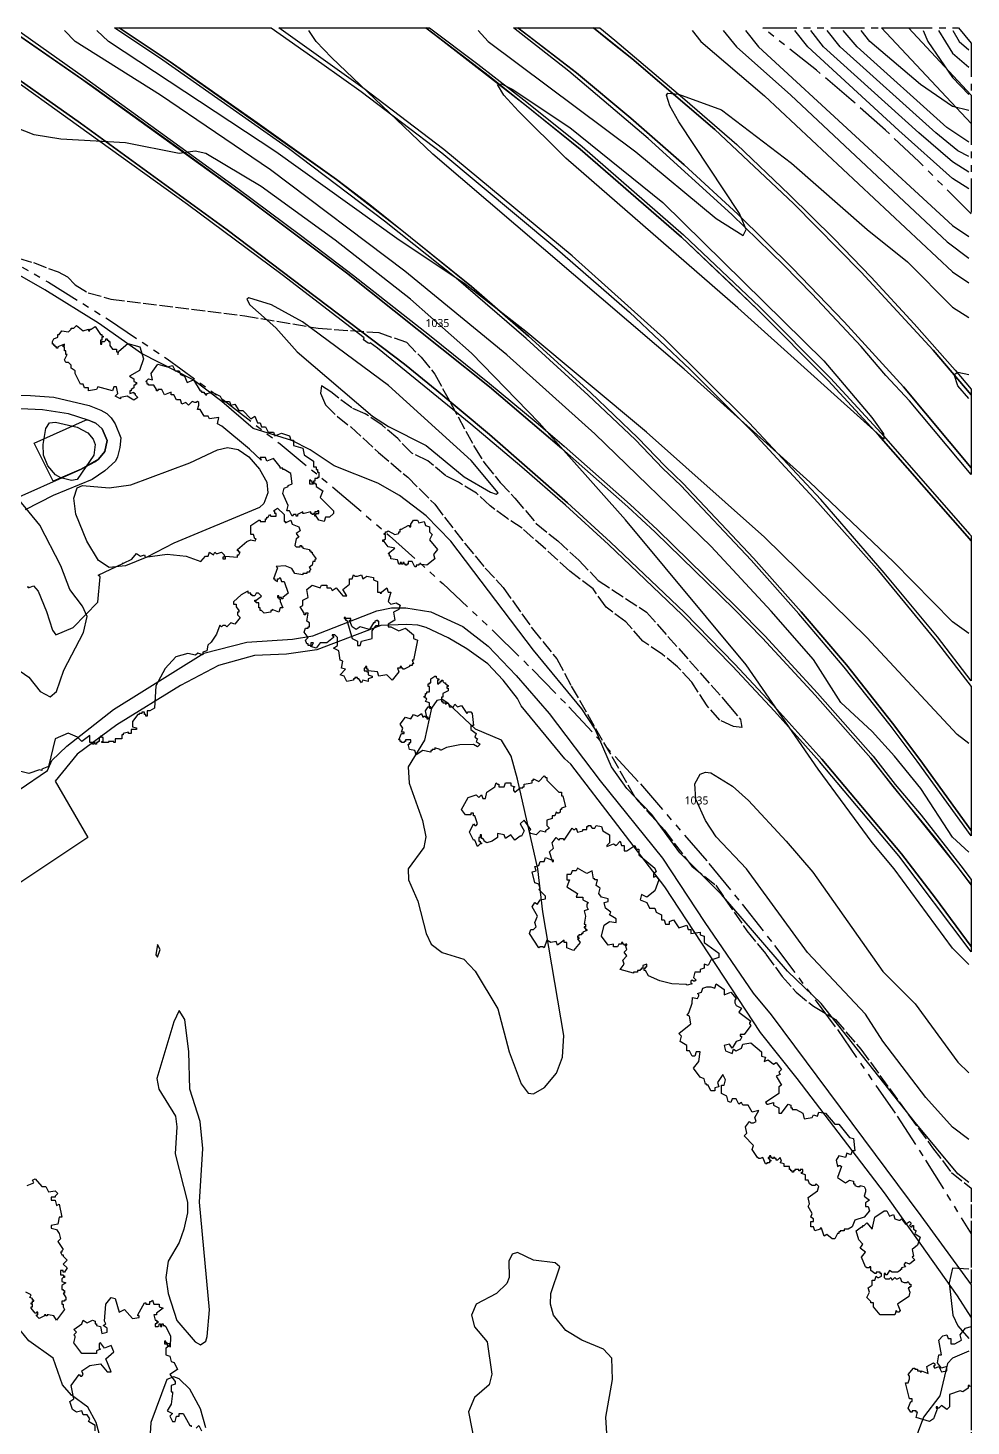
# Model space of a CAD drawing. Header units: metres. Extents: x -400 to 800, y -650 to 500.
# Drawn here: x 623.1 to 800, y 237.9 to 500 of the extents above; entities that cross this region are included whole.
import ezdxf
from ezdxf.enums import TextEntityAlignment as Align

# ---------------------------------------------------------------- set-up
doc = ezdxf.new("R2010")
doc.units = ezdxf.units.M
doc.header["$LTSCALE"] = 2
doc.linetypes.add('DASHED', pattern=[1.524, 1.27, -0.254])
doc.linetypes.add('PHANTOM', pattern=[6.35, 3.175, -0.635, 0.635, -0.635, 0.635, -0.635])
for name, color, linetype in [('SITE-FLOOD-LIMIT', 5, 'DASHED'), ('SITE-PATH', 84, 'CONTINUOUS'), ('SITE-PROPERTY', 7, 'PHANTOM'), ('SITE-ROAD-CURB', 7, 'CONTINUOUS'), ('SITE-ROAD-GRAVEL', 32, 'CONTINUOUS'), ('SITE-ROAD-PAVED', 7, 'CONTINUOUS'), ('SITE-TREE-CANOPY', 94, 'CONTINUOUS'), ('TEXT-CONTOUR', 8, 'CONTINUOUS'), ('TOPO-CONTOUR-MAJOR', 8, 'CONTINUOUS'), ('TOPO-CONTOUR-MINOR', 9, 'CONTINUOUS')]:
    doc.layers.add(name, color=color, linetype=linetype)
doc.styles.add('OpenSans', font='OpenSans-Regular.ttf')

msp = doc.modelspace()

# ---------------------------------------------------------------- linework, layer by layer
at = {"layer": 'SITE-FLOOD-LIMIT'}
msp.add_lwpolyline([(621.31, 456.82), (624.11, 456), (628.75, 454.26), (630.54, 453.34), (631.93, 451.85), (634.36, 450.35), (638.67, 449.18), (663.78, 446.04), (677.51, 443.69), (688.89, 442.9), (694.1, 441.06), (696.84, 438.25), (699.43, 435.1), (706.88, 421.37), (708.81, 418.31), (711.65, 414.8), (714.44, 411.85), (718.45, 407.07), (722.51, 403.81), (726.42, 400.2), (730.07, 396.39), (739.11, 390.48), (754.59, 372.98), (756.77, 370.33), (757.03, 368.86), (755.45, 369.01), (752.86, 370.24), (750.48, 372.88), (747.63, 377.36), (744.94, 380.21), (742.1, 382.55), (738.45, 385.04), (735.25, 388.65), (731.54, 391.4), (729.11, 394.81), (724.74, 398.17), (715.81, 406.21), (713.12, 407.94), (709.77, 410.38), (707.23, 412.77), (703.88, 414.81), (701.49, 416.03), (698.09, 418.83), (695.09, 420.3), (692.46, 423), (689.51, 425.54), (686.36, 427.68), (683.82, 428.75), (679.92, 431.75), (678.19, 432.87), (677.99, 431.55), (678.9, 429.31), (681.13, 427.18), (683.67, 425.19), (688.85, 420.41), (694.33, 415.78), (699.4, 410.69), (705.03, 403.37), (708.84, 398.74), (712.24, 395.12), (717.72, 387.34), (722.29, 381.74), (725.02, 376.61), (737.1, 355.54), (742.47, 349.59), (747.6, 342.87), (752.12, 339.26), (757.95, 330.71), (761.51, 326.34), (764.55, 322.17), (767.19, 319.21), (770.44, 316.57), (774.55, 314.12), (779.32, 308.53), (792.77, 290.05), (796.32, 285.42), (800, 282.44), (800, -319.52)], dxfattribs=at)
at = {"layer": 'SITE-PATH'}
for points in [[(792.54, 495.47), (800, 487.43), (800, 482.11), (783.2, 500), (788.25, 500)], [(624.26, 422.13), (633.88, 426.46), (634.33, 426.5), (635.8, 425.87), (637, 424.84), (637.96, 422.62), (637.49, 420.62), (636.32, 419.14), (633.08, 417.28), (627.85, 415.03)]]:
    msp.add_lwpolyline(points, close=True, dxfattribs=at)
for points in [[(616.1, 431.26), (623.59, 431.06), (627.92, 430.76), (634.59, 429.23), (636.79, 428.34), (637.88, 427.69), (638.7, 426.88), (639.46, 425.75), (640.54, 423.12), (640.34, 421.32), (639.89, 419.59), (639.51, 418.76), (637.53, 416.97), (635.16, 415.37), (627.84, 412.33), (622.6, 409.64)], [(618.5, 410.79), (633.08, 417.28), (635.66, 418.65), (636.32, 419.14), (637.49, 420.62), (637.96, 422.62), (637, 424.84), (635.8, 425.87), (634.38, 426.49), (630.69, 427.65), (625.82, 428.41), (616.1, 428.84)]]:
    msp.add_lwpolyline(points, dxfattribs=at)
at = {"layer": 'SITE-PROPERTY'}
msp.add_lwpolyline([(800, 497.16), (800, 465.12), (790.23, 474.94), (783.96, 480.83), (777.54, 486.55), (770.98, 492.1), (760.97, 500), (797.63, 500)], close=True, dxfattribs=at)
msp.add_lwpolyline([(615.42, 458.94), (626.93, 452.33), (638.19, 445.33), (649.19, 437.94), (659.92, 430.16), (670.38, 422.01), (680.75, 413.51), (690.92, 404.79), (700.9, 395.83), (710.68, 386.66), (717.69, 379.75), (724.58, 372.7), (737.97, 358.27), (750.84, 343.35), (757.07, 335.72), (763.16, 327.99), (774.92, 312.19), (786.11, 295.98), (791.48, 287.74), (800, 273.93), (800, -23.13)], dxfattribs=at)
at = {"layer": 'SITE-ROAD-CURB'}
for points in [[(620.6, 500), (633.47, 490.9), (662.46, 469.88), (674.24, 461.14), (684.14, 453.6), (698.4, 442.41), (709.67, 433.34), (718.45, 426.11), (723.67, 421.6), (736.03, 410.67), (741.16, 405.88), (755.97, 391.47), (761.32, 386), (771.2, 375.3), (781.67, 363.48), (785.78, 358.18), (790.63, 352.39), (798.11, 342.9), (800, 340.37), (800, 339.36), (797.64, 342.54), (781.21, 363.09), (770.75, 374.9), (760.89, 385.59), (755.54, 391.05), (740.75, 405.44), (735.63, 410.22), (723.27, 421.16), (709.65, 432.74), (682.83, 454.1), (663.59, 468.53), (651.41, 477.38), (635.04, 489.13), (619.33, 500)], [(616.09, 494), (632.95, 482.12), (660.44, 462.17), (693.73, 436.94), (699.82, 432.04), (709.68, 423.75), (724.3, 410.98), (732.4, 403.61), (746.22, 390.39), (755.71, 380.72), (763.6, 372.3), (772.04, 362.88), (786.95, 345.14), (793.32, 336.84), (800, 327.79), (800, 326.76), (799.66, 327.25), (786.48, 344.76), (771.59, 362.48), (763.15, 371.9), (755.28, 380.31), (745.8, 389.96), (731.99, 403.17), (723.9, 410.54), (715.76, 417.64), (706.17, 425.73), (688.64, 439.95), (687.29, 440.98), (687.16, 440.84), (686.94, 440.92), (686.06, 441.53), (686.14, 441.91), (670.81, 453.69), (653.04, 466.88), (616.1, 493.37)]]:
    msp.add_lwpolyline(points, dxfattribs=at)
for points in [[(649.8, 493.63), (680.95, 471.56), (693.57, 461.84), (706.31, 451.52), (716.98, 442.23), (728.59, 431.62), (737.48, 423.17), (742.63, 417.84), (746.01, 414.62), (759.18, 400.59), (768.13, 390.55), (776.66, 380.57), (785.28, 369.63), (790.37, 362.86), (800, 349.54), (800, 348.5), (789.89, 362.5), (784.8, 369.27), (776.2, 380.18), (767.67, 390.16), (758.73, 400.19), (745.58, 414.2), (742.2, 417.42), (737.06, 422.75), (728.18, 431.18), (716.58, 441.78), (703.42, 453.11), (689.98, 463.77), (671.97, 477.42), (648.4, 493.95), (639.3, 500), (640.2, 500)], [(799.28, 404.72), (782.72, 423.6), (773.18, 433.91), (759.96, 447.21), (745.66, 460.77), (726.65, 477.29), (709.68, 490.87), (697.7, 500), (698.44, 500), (707.51, 493.22), (716.67, 486.11), (727.03, 477.75), (746.06, 461.22), (760.38, 447.63), (773.61, 434.33), (783.17, 424), (799.73, 405.11), (800, 404.78), (800, 403.83)], [(717.24, 498.31), (726, 491.6), (736.16, 483.07), (746.18, 474.31), (756.25, 465.07), (766.51, 454.96), (776.23, 444.92), (787.33, 432.71), (800, 417.51), (800, 416.3), (788.43, 430.08), (784.04, 434.84), (779.36, 440.29), (770.22, 450.08), (764.91, 455.51), (755.12, 465.04), (739.41, 479.27), (724.54, 491.93), (714.17, 500), (715, 500)], [(733.19, 497.72), (746.34, 486.6), (756.04, 478.14), (765.87, 468.77), (774.3, 460.46), (781.26, 453.3), (789.34, 444.51), (797.02, 435.85), (800, 432.27), (800, 431.22), (792.91, 439.6), (779.39, 454.23), (766.67, 467.11), (751.91, 480.97), (736.34, 494.29), (729.2, 500), (730.34, 500)]]:
    msp.add_lwpolyline(points, close=True, dxfattribs=at)
at = {"layer": 'SITE-ROAD-GRAVEL'}
msp.add_lwpolyline([(616.09, 353.51), (626.76, 360.76), (627.59, 362.66), (630.38, 365.36), (639.16, 372.23), (656.06, 382.77), (664.15, 384.85), (672.74, 385.42), (676.53, 386.02), (688.55, 390.74), (691.32, 391.25), (693.96, 391.3), (698.68, 390.5), (704.66, 387.78), (709.42, 384.11), (714.65, 378.58), (720.89, 371.46), (730.43, 358.84), (742.13, 344.36), (750.09, 332.27), (759.11, 319.02), (762.5, 314.96), (790.59, 277.3), (800, 264.34), (800, 258.25), (797.43, 262.27), (783.77, 281.57), (767.39, 303.02), (760.5, 311.68), (742.55, 338.97), (724.92, 361.97), (723.83, 362.95), (715.59, 372.89), (714.92, 374.27), (712.23, 377.7), (709.39, 380.78), (705.43, 383.58), (701.91, 385.67), (697.78, 387.6), (696.24, 388.02), (694.16, 388.18), (689.28, 387.97), (677.29, 383.43), (671.58, 382.57), (665.58, 382.32), (658.82, 380.47), (651.74, 376.7), (639.77, 369.31), (632.35, 363.82), (628.17, 358.75), (634.3, 348.19), (616.09, 336.09)], dxfattribs=at)
at = {"layer": 'SITE-ROAD-PAVED'}
msp.add_lwpolyline([(619.33, 500), (633.13, 490.46), (663.59, 468.53), (682.83, 454.1), (709.65, 432.74), (723.27, 421.16), (735.63, 410.22), (740.75, 405.44), (755.54, 391.05), (760.89, 385.59), (770.75, 374.9), (781.21, 363.09), (785.32, 357.8), (793.62, 347.68), (800, 339.36), (800, 327.79), (793.32, 336.84), (786.95, 345.14), (772.04, 362.88), (763.6, 372.3), (755.71, 380.72), (746.22, 390.39), (732.4, 403.61), (724.3, 410.98), (709.68, 423.75), (699.82, 432.04), (693.73, 436.94), (660.44, 462.17), (632.95, 482.12), (616.09, 494)], dxfattribs=at)
for points in [[(678.2, 493.33), (685.61, 488.08), (700.7, 476.59), (721.92, 458.92), (735.92, 446.71), (747.3, 435.94), (759.07, 424.22), (771.27, 411.04), (782.34, 398.58), (793.27, 385.29), (800, 376.54), (800, 349.54), (790.37, 362.86), (785.28, 369.63), (776.66, 380.57), (768.13, 390.55), (759.18, 400.59), (746.01, 414.62), (742.63, 417.84), (737.48, 423.17), (728.59, 431.62), (716.98, 442.23), (706.31, 451.52), (687.2, 466.85), (680.95, 471.56), (666.11, 482.19), (649.8, 493.63), (640.2, 500), (668.72, 500)], [(700.37, 498.05), (716.3, 485.64), (726.65, 477.29), (745.66, 460.77), (755.14, 451.83), (759.96, 447.21), (773.18, 433.91), (782.72, 423.6), (799.28, 404.72), (800, 403.83), (800, 377.57), (793.71, 385.86), (783.7, 397.86), (771.85, 411.58), (758.35, 425.95), (742.39, 441.85), (725.16, 457.25), (701.08, 477.22), (685.89, 488.76), (670.18, 500), (697.7, 500)], [(732.81, 497.11), (736.34, 494.29), (751.91, 480.97), (766.67, 467.11), (779.39, 454.23), (792.91, 439.6), (800, 431.22), (800, 417.51), (787.33, 432.71), (776.23, 444.92), (766.51, 454.96), (756.25, 465.07), (746.18, 474.31), (736.16, 483.07), (726, 491.6), (715, 500), (729.2, 500)]]:
    msp.add_lwpolyline(points, close=True, dxfattribs=at)
at = {"layer": 'SITE-TREE-CANOPY'}
for points in [[(640.13, 439.4), (641.85, 440.86), (644.08, 440.2), (644.76, 437.94), (644.05, 435.75), (642.17, 434.74), (642.93, 434.24), (642.93, 433.74), (643.43, 433.5), (643.43, 433.24), (643.18, 433.24), (643.18, 433), (642.93, 433), (642.93, 432.5), (642.43, 432.24), (642.43, 431.99), (642.18, 431.99), (642.18, 431.49), (642.93, 431.74), (642.93, 431.49), (643.18, 431.49), (643.18, 431.24), (643.68, 430.74), (642.93, 430.24), (641.68, 430.99), (640.43, 430.74), (640.43, 430.49), (639.43, 430.99), (639.93, 431.49), (639.68, 432.74), (639.18, 432.74), (638.93, 431.99), (636.18, 432.74), (635.93, 432.24), (634.43, 431.99), (634.43, 432.5), (633.68, 432.5), (633.43, 433.24), (632.93, 433.24), (631.93, 435.24), (631.93, 435.74), (631.18, 436.24), (631.18, 436.75), (630.68, 437.25), (630.18, 437.25), (629.93, 437.75), (630.43, 438.75), (630.18, 438.75), (630.18, 439.49), (629.93, 439.49), (629.93, 440.24), (629.68, 440.24), (629.68, 440.49), (629.93, 440.49), (629.93, 440.74), (628.68, 440.24), (628.68, 439.99), (628.43, 439.99), (628.43, 440.24), (628.18, 440.24), (628.18, 440.49), (627.93, 440.49), (627.93, 440.74), (627.68, 440.74), (627.68, 441.24), (627.93, 441.74), (628.68, 442), (628.68, 442.5), (628.93, 442.5), (629.43, 443.24), (630.68, 443), (631.18, 443.5), (631.18, 443.74), (631.68, 443.74), (632.18, 444.24), (633.43, 443.24), (634.43, 443.5), (634.43, 443.24), (634.68, 443.24), (634.68, 443.5), (634.93, 443.5), (635.68, 444), (636.68, 442.5), (636.93, 442.5), (636.93, 442.24), (637.18, 442.24), (637.18, 442), (636.93, 442), (636.93, 441.49), (636.68, 441.49), (636.68, 440.74), (636.93, 440.74), (636.93, 441.24), (637.43, 441.24), (637.68, 441.49), (637.68, 441.74), (637.93, 441.74), (637.93, 441.49), (638.18, 441.49), (638.18, 441.24), (638.43, 441.24), (638.43, 440.49), (638.93, 439.75), (639.68, 439.75), (639.68, 439.25), (639.93, 439.25), (639.98, 438.76)], [(676.93, 414.74), (676.93, 414.5), (677.18, 414.5), (677.18, 414), (678.43, 413.24), (677.93, 411.99), (680.43, 409.49), (680.43, 408.99), (679.68, 408.25), (678.93, 408.25), (678.68, 407.49), (677.68, 407.74), (677.18, 408.49), (676.93, 408.49), (676.93, 408.75), (677.18, 408.75), (677.18, 408.99), (677.68, 408.99), (677.68, 409.49), (677.43, 409.49), (677.43, 409.25), (676.93, 409.25), (676.93, 408.99), (676.68, 408.99), (676.68, 408.75), (676.43, 408.75), (676.43, 408.99), (676.18, 408.99), (676.18, 409.25), (674.93, 408.99), (674.68, 408.99), (674.68, 409.25), (673.68, 408.75), (673.68, 408.49), (673.43, 408.49), (673.43, 408.75), (672.93, 408.75), (672.68, 408.49), (672.18, 409.49), (671.68, 409.49), (671.93, 410.49), (670.93, 412.74), (671.18, 413.74), (671.93, 414), (671.93, 414.24), (672.68, 414.5), (672.43, 416.49), (671.18, 417.24), (670.93, 417.24), (670.93, 417.49), (670.43, 417.49), (670.43, 417.74), (669.18, 419.25), (667.93, 418.75), (667.68, 419.49), (666.68, 419.49), (666.87, 418.94), (664.67, 421.05), (659.45, 425.34), (658.68, 425.75), (658.93, 426.99), (657.18, 426.74), (656.93, 427.24), (656.18, 427.24), (655.43, 428.49), (654.93, 428.49), (655.18, 429.25), (655.18, 429.75), (654.93, 429.99), (654.68, 429.75), (654.43, 429.75), (653.93, 429.99), (653.18, 429.25), (652.68, 429.75), (651.93, 429.49), (651.68, 430.25), (650.93, 430.25), (650.43, 431.24), (649.93, 431.24), (649.93, 431.74), (648.68, 431.24), (648.18, 432.24), (647.43, 432.24), (647.43, 431.99), (647.18, 431.99), (647.18, 432.24), (646.68, 433), (645.68, 433), (645.68, 433.24), (645.43, 433.24), (645.43, 433.5), (645.18, 433.74), (645.68, 434.24), (646.43, 434), (646.18, 435.24), (647.43, 436.99), (649.18, 436.49), (650.18, 436.74), (650.68, 435.74), (651.43, 435.74), (651.68, 435), (652.43, 434.74), (652.93, 433.5), (654.18, 434), (655.43, 431.99), (655.68, 431.99), (655.68, 431.74), (656.18, 431.74), (656.18, 431.49), (656.43, 431.49), (656.43, 431.24), (656.68, 431.24), (656.68, 431.49), (657.68, 431.74), (659.18, 430.99), (659.68, 429.99), (660.93, 429.99), (661.18, 429.25), (661.93, 429.49), (662.68, 428.25), (663.43, 428.25), (664.93, 426.74), (665.68, 427.24), (666.18, 425.99), (666.68, 425.99), (666.93, 425.24), (667.68, 425.24), (668.18, 424.24), (669.18, 424.24), (669.43, 423.5), (670.68, 424), (672.18, 423.5), (672.43, 422.74), (672.93, 422.74), (672.93, 421.74), (674.68, 421.24), (674.93, 419.99), (676.68, 418.75), (676.68, 417.74), (677.18, 417.74), (677.18, 417.24), (677.43, 417.24), (677.43, 416.74), (677.68, 416.74), (677.68, 415.74), (677.43, 415.74), (677.43, 415.5), (676.93, 415.5), (676.93, 415), (676.68, 415), (676.68, 414.74)], [(676.43, 414.74), (676.43, 415), (676.18, 415), (676.18, 415.24), (675.93, 415.24), (675.93, 414.5), (676.68, 414.5), (676.68, 414.74)], [(696.43, 407.24), (697.43, 407.49), (697.68, 406.74), (698.43, 406.49), (698.43, 405.5), (698.93, 405), (698.43, 404), (699.93, 402.24), (699.18, 401.25), (699.43, 400.49), (697.93, 399.25), (696.43, 399.49), (696.43, 399.25), (695.93, 399.25), (695.93, 398.99), (695.68, 398.99), (695.18, 399.99), (694.43, 399.99), (694.43, 399.49), (694.18, 399.49), (694.18, 399.25), (693.93, 399.25), (693.93, 399.49), (693.68, 399.49), (693.68, 399.75), (693.43, 399.75), (693.43, 399.49), (693.18, 399.49), (693.18, 399.75), (692.93, 399.75), (692.93, 399.49), (692.68, 399.49), (692.43, 400.25), (691.18, 400.49), (691.18, 400.99), (690.93, 400.99), (690.93, 401.25), (690.68, 401.49), (691.93, 402.49), (690.68, 402.74), (689.93, 403.74), (689.68, 403.74), (689.68, 404), (689.93, 404), (690.18, 404.24), (690.18, 405), (689.93, 405), (689.93, 405.24), (690.18, 405.24), (690.18, 405.5), (690.43, 405.5), (690.68, 405.74), (691.93, 405), (692.68, 405.24), (692.68, 405.5), (692.93, 405.5), (692.93, 406), (693.18, 406), (694.43, 406.74), (694.68, 406.74), (694.68, 406.49), (694.93, 406.49), (694.93, 406.99), (695.43, 407.74), (696.18, 407.74)], [(675.68, 384.24), (675.68, 384.5), (675.43, 384.5), (675.18, 385.24), (675.68, 385.74), (674.93, 386.74), (675.18, 387.49), (675.68, 387.49), (675.68, 387.74), (675.93, 387.74), (675.93, 388.49), (675.43, 388.75), (675.68, 390.25), (675.18, 390.25), (675.18, 389.99), (674.93, 389.99), (674.93, 390.25), (674.18, 391.49), (674.68, 391.74), (674.68, 392.74), (675.68, 393.24), (675.43, 394.74), (676.43, 395.5), (677.93, 395), (678.18, 395.5), (679.18, 395.5), (679.18, 395), (679.93, 395), (680.18, 394.5), (680.93, 395), (682.18, 393.5), (682.93, 393.5), (682.18, 394.74), (683.43, 395.74), (683.43, 396.74), (683.93, 396.74), (684.18, 397.49), (684.43, 397.24), (684.93, 397.24), (685.68, 397.49), (685.93, 396.74), (686.68, 397.24), (687.93, 396.99), (687.93, 396.5), (688.68, 396.24), (688.68, 394.24), (689.18, 394.24), (689.18, 394), (689.43, 394), (689.43, 394.24), (690.43, 395), (690.68, 394.24), (691.18, 394.24), (690.68, 392.49), (691.18, 391.99), (692.18, 392.24), (692.93, 391.75), (692.68, 390.99), (691.68, 390.49), (691.93, 388.99), (690.68, 388.24), (690.68, 387.74), (691.18, 387.74), (692.68, 386.99), (693.93, 387.49), (695.43, 386.24), (695.43, 385.5), (696.18, 385.24), (695.43, 381.49), (695.18, 381.49), (695.43, 380.75), (695.18, 380.75), (695.18, 380.49), (694.68, 380.49), (694.68, 380.25), (693.68, 379.75), (693.43, 379.75), (693.43, 379.99), (693.18, 379.99), (693.18, 380.25), (692.93, 380.25), (692.93, 379.99), (692.43, 379.99), (692.68, 379.25), (691.43, 377.74), (690.43, 378.74), (688.93, 378.49), (688.68, 379.25), (686.93, 379.49), (686.93, 379.75), (686.68, 379.75), (686.68, 380.25), (686.43, 380.25), (686.43, 379.99), (686.18, 379.99), (686.18, 379.49), (686.68, 379.49), (686.68, 379.25), (686.93, 379.25), (686.93, 378.74), (687.68, 378.49), (687.68, 378.24), (686.93, 377.99), (686.93, 377.49), (685.93, 377.74), (685.68, 377.24), (685.18, 377.99), (684.93, 377.99), (684.93, 378.24), (684.43, 378.24), (684.43, 377.99), (684.18, 377.99), (684.18, 377.74), (682.93, 377.49), (682.43, 378.49), (681.68, 378.74), (682.68, 379.75), (681.93, 379.99), (682.18, 381.25), (681.68, 381.49), (681.43, 383.24), (680.43, 383.74), (681.18, 384.24), (681.18, 385.74), (680.68, 386.24), (680.18, 386.24), (680.18, 386), (680.43, 386), (680.43, 385.74), (679.18, 384.74), (677.93, 384.74), (677.18, 383.74), (676.18, 384), (676.18, 384.24)], [(670.18, 393.5), (669.93, 393.5), (669.93, 393.24), (670.18, 393.24)], [(682.68, 389.49), (682.43, 389.49), (682.43, 389.25), (682.68, 389.25)], [(682.68, 388.99), (682.93, 388.99), (683.93, 385.5), (684.93, 385), (684.93, 384.24), (685.43, 384.24), (685.68, 385), (687.68, 385.5), (687.68, 386.99), (688.43, 387.99), (688.93, 387.99), (688.93, 388.75), (688.68, 388.75), (688.68, 388.99), (688.18, 388.75), (688.18, 388.49), (687.93, 388.49), (687.18, 387.24), (685.43, 387.74), (684.68, 387.24), (683.93, 387.74), (683.43, 388.99), (683.68, 388.99), (683.68, 389.25), (682.68, 389.25)], [(676.43, 384.24), (676.68, 384.74), (676.18, 384.74), (676.18, 384.24)], [(697.68, 371.99), (698.18, 372.74), (698.43, 372.74), (698.43, 373.49), (697.68, 373.74), (697.93, 374.24), (697.43, 374.5), (697.43, 374.74), (697.68, 374.74), (697.68, 375.24), (697.93, 375.24), (697.93, 375.5), (698.43, 375.5), (698.43, 376.5), (698.18, 376.5), (698.18, 377), (698.43, 377), (698.43, 377.24), (698.68, 377.24), (698.68, 377.99), (699.43, 378.49), (699.68, 378.49), (699.68, 378.24), (699.93, 377.99), (700.18, 377.99), (700.18, 377.74), (699.93, 377.74), (699.93, 377), (700.18, 377), (700.18, 377.24), (700.43, 377.24), (700.43, 377.49), (700.68, 377.49), (700.68, 377.74), (700.93, 377.74), (700.93, 377.49), (701.18, 377.24), (701.43, 377.24), (701.43, 377), (701.93, 376.74), (701.93, 376.5), (701.68, 376.5), (701.68, 376.24), (701.93, 376.24), (701.93, 375.74), (700.93, 375.24), (700.93, 374.5), (700.68, 374.5), (700.68, 373.74), (700.93, 373.74), (700.93, 373.49), (701.43, 373.49), (701.43, 373.24), (701.93, 373.49), (702.18, 372.74), (702.93, 372.74), (703.18, 373.24), (703.68, 372.74), (704.43, 372.99), (705.43, 371.49), (705.68, 371.75), (706.18, 371.75), (706.43, 371.49), (706.68, 369.24), (706.18, 369.24), (706.18, 368.49), (707.18, 367.74), (706.93, 367), (707.43, 366.74), (707.18, 366.24), (707.93, 365.74), (707.41, 365.23), (706.66, 365.64), (704.09, 365.57), (701.63, 365.12), (700.49, 364.5), (700.43, 364.74), (699.43, 365), (699.43, 364.74), (698.93, 364.74), (698.93, 364.5), (698.68, 364.5), (698.68, 364.24), (697.18, 364.5), (695.93, 363.74), (695.68, 364.5), (694.68, 364.74), (694.43, 365.74), (694.68, 365.74), (694.68, 366), (694.93, 366), (694.93, 366.5), (693.93, 366.5), (693.93, 366.24), (693.68, 366.24), (693.68, 366), (693.18, 366), (693.18, 366.24), (692.93, 366.24), (692.93, 366.5), (692.68, 366.5), (693.18, 367.74), (693.68, 367.74), (693.68, 367.99), (693.18, 367.99), (693.43, 368.74), (692.93, 369.49), (693.93, 370.75), (694.93, 370.49), (695.43, 371.25), (696.18, 370.99), (696.93, 371.49), (697.18, 370.75), (697.43, 370.99), (697.68, 370.99), (697.68, 370.75), (697.93, 370.75)], [(698.43, 372.49), (698.68, 372.49), (698.68, 372.74), (698.43, 372.74)], [(697.93, 370.49), (698.18, 370.49), (698.18, 370.75), (697.93, 370.75)], [(720.18, 359.49), (720.43, 359.49), (720.43, 358.99), (722.68, 356.74), (723.18, 356.74), (723.18, 356), (723.43, 356), (723.93, 353.99), (723.18, 353.74), (723.18, 353.49), (722.93, 353.49), (722.93, 352.99), (722.68, 352.75), (722.43, 352.75), (722.18, 352.99), (721.93, 352.25), (721.43, 352.25), (721.43, 351.75), (720.43, 351.49), (720.43, 350.49), (720.93, 349.99), (720.18, 349.49), (720.18, 349.24), (719.18, 349.49), (718.43, 348.74), (717.43, 348.99), (717.18, 349.24), (717.18, 349.49), (717.43, 349.74), (716.18, 351.49), (715.43, 350.75), (716.18, 349.49), (715.68, 348.49), (715.43, 348.49), (714.43, 347.74), (713.68, 348.74), (712.68, 348), (712.43, 348.74), (711.18, 348.99), (711.18, 348.24), (710.18, 347.5), (709.18, 347.24), (708.68, 347.5), (708.68, 347.74), (708.43, 348), (708.18, 348), (708.18, 348.74), (707.93, 348.74), (707.93, 348.24), (707.68, 348.24), (707.68, 347.5), (707.93, 347.5), (707.93, 347.24), (708.18, 347.24), (708.18, 347), (707.93, 347), (707.43, 346.5), (706.93, 347.74), (706.68, 347.74), (705.93, 349.24), (706.68, 350.75), (706.93, 350.49), (707.18, 350.49), (707.43, 350.75), (706.93, 352.25), (706.68, 352.25), (706.68, 352.75), (706.18, 352.75), (706.18, 352.49), (705.18, 352.49), (704.43, 353.49), (705.68, 355.74), (707.18, 356.24), (707.68, 355.74), (708.18, 356.24), (708.43, 355.5), (708.93, 355.5), (709.18, 356.74), (710.68, 357.74), (710.93, 358.49), (711.18, 358.24), (711.43, 358.24), (711.43, 357.74), (712.43, 357.74), (712.68, 358.49), (713.68, 358.49), (713.68, 357.99), (714.43, 357.74), (714.18, 357.5), (714.18, 357), (714.43, 356.74), (715.43, 357.5), (715.93, 357.5), (715.93, 357.74), (716.18, 357.74), (716.18, 358.24), (717.68, 358.49), (717.68, 358.99), (717.93, 358.99), (717.93, 359.24), (718.93, 358.74), (719.93, 359.75)], [(720.93, 345.5), (721.68, 346.24), (721.43, 347.24), (722.18, 348.24), (722.68, 347.74), (722.93, 348), (723.43, 348), (723.68, 347.74), (725.18, 349.99), (725.43, 349.74), (725.68, 349.74), (725.93, 349.99), (726.18, 349.24), (727.18, 349.49), (727.18, 349.74), (727.93, 349.74), (727.93, 350.25), (728.18, 350.25), (728.18, 350.49), (728.68, 350.49), (728.68, 350.25), (728.93, 349.99), (729.43, 349.99), (729.68, 350.49), (730.68, 350.25), (730.93, 349.49), (732.18, 348.74), (732.18, 347.24), (731.68, 346.74), (731.68, 346.5), (732.93, 347), (733.43, 346.74), (734.18, 347.5), (734.43, 346.74), (734.93, 346.74), (734.93, 345.74), (735.43, 345.74), (736.93, 346.74), (737.18, 346), (737.68, 346), (737.68, 344.99), (740.68, 342.49), (740.93, 341.75), (740.43, 341.49), (740.43, 340.75), (740.93, 340.99), (741.43, 340.25), (740.68, 338.24), (739.18, 337), (738.18, 337.5), (737.93, 336.5), (739.18, 336), (739.68, 334.99), (740.68, 334.99), (740.93, 334.24), (741.93, 333.74), (741.93, 332.75), (742.43, 332.75), (742.68, 331.99), (743.43, 331.99), (743.43, 332.49), (744.18, 332.75), (745.18, 331.25), (746.68, 331.75), (746.93, 330.99), (747.43, 330.99), (747.43, 330.24), (749.18, 330.49), (749.18, 329.99), (749.93, 329.74), (749.93, 328.5), (752.68, 326.5), (752.68, 325.74), (751.18, 325.24), (750.68, 324.24), (749.93, 324.49), (749.93, 323.74), (749.18, 323.49), (749.18, 322.99), (748.18, 322.99), (747.93, 321.99), (748.43, 321.49), (748.18, 321.25), (747.93, 321.25), (747.68, 321.49), (747.43, 321.25), (747.43, 320.99), (747.68, 320.75), (746.76, 320.51), (746.59, 320.66), (743.89, 320.76), (741.63, 321.32), (739.5, 322.25), (738.93, 323.25), (738.68, 323.25), (738.68, 323.74), (738.93, 323.74), (738.93, 323.99), (739.18, 323.99), (739.18, 324.49), (738.43, 324.24), (738.43, 323.74), (738.18, 323.74), (738.18, 323.49), (737.93, 323.49), (737.93, 323.25), (737.43, 323.25), (737.43, 322.99), (736.68, 322.99), (736.68, 322.75), (734.18, 323.49), (734.93, 324.49), (734.68, 325.24), (735.43, 326), (734.93, 326.74), (735.43, 327.24), (735.18, 328), (734.93, 328), (734.93, 328.24), (734.68, 328.24), (734.68, 328.5), (734.43, 328.5), (734.43, 328.24), (733.93, 328.24), (733.68, 327.74), (732.93, 327.74), (732.93, 328.24), (731.93, 328), (730.68, 329.74), (731.18, 331.75), (732.18, 332.49), (733.43, 332.25), (733.43, 332.99), (732.18, 333.74), (732.43, 334.24), (731.43, 334.99), (731.18, 336), (731.93, 336.24), (731.93, 336.74), (730.68, 337), (730.18, 337.74), (730.43, 338.74), (729.68, 339.24), (729.93, 340.25), (729.43, 340.25), (729.43, 340.49), (729.18, 340.49), (728.93, 341.99), (727.93, 341.49), (726.18, 342.49), (725.93, 341.99), (725.18, 341.99), (724.93, 341.25), (724.18, 341.25), (724.18, 340.25), (724.68, 340.25), (724.18, 338.99), (726.18, 337.74), (725.93, 337), (727.18, 337), (727.18, 336.5), (728.18, 336), (727.93, 335.74), (727.93, 335.24), (728.18, 334.74), (727.43, 334.49), (727.68, 333.49), (727.43, 331.99), (727.68, 331.99), (727.68, 331.49), (727.43, 331.49), (727.43, 331.25), (727.68, 331.25), (727.68, 330.99), (727.93, 330.99), (727.93, 330.75), (727.18, 330.49), (727.18, 330.24), (726.93, 330.24), (726.93, 329.99), (726.43, 329.99), (726.43, 329.74), (726.18, 329.74), (726.18, 329.49), (726.43, 329.49), (726.43, 329.24), (726.18, 329.24), (726.68, 328.5), (725.43, 327), (724.18, 327.5), (724.18, 328.5), (723.68, 328.5), (723.68, 328.99), (722.43, 328), (722.18, 328.74), (721.18, 328.5), (720.43, 328.99), (719.93, 327.5), (719.68, 327.74), (719.18, 327.74), (718.93, 327.5), (717.18, 330.24), (717.43, 330.99), (717.93, 330.99), (718.43, 331.49), (718.18, 332.25), (718.68, 333.49), (717.68, 335.24), (718.18, 336), (718.68, 335.74), (719.18, 336.5), (720.18, 336.74), (720.18, 337.24), (718.93, 338.49), (719.18, 338.74), (718.93, 339.49), (718.18, 339.74), (717.68, 341.75), (718.43, 341.99), (718.18, 342.75), (718.93, 342.99), (719.18, 343.74), (719.93, 343.74), (720.18, 344.49), (721.43, 343.99)], [(721.43, 343.74), (721.68, 343.74), (721.68, 343.99), (721.43, 343.99)], [(735.43, 328), (735.43, 328.24), (735.18, 328.24), (735.18, 328)], [(747.09, 315.35), (747.69, 317.13), (747.77, 318.22), (748.68, 318), (748.93, 318.5), (748.93, 318.74), (748.68, 318.99), (749.43, 319.24), (749.68, 319.99), (750.43, 320.24), (751.18, 320.24), (751.93, 319.99), (752.18, 320.75), (753.68, 319.74), (753.68, 318.74), (754.93, 319.24), (755.93, 318), (755.68, 317.74), (755.68, 317.24), (755.93, 316.74), (756.93, 316.24), (756.43, 315.49), (758.68, 313.75), (758.43, 313.49), (758.43, 313.25), (758.68, 312.99), (757.43, 311.25), (756.68, 311.25), (756.68, 310.99), (756.93, 310.99), (756.93, 310.74), (756.68, 310.24), (755.93, 309.99), (755.18, 308.74), (754.68, 309.49), (753.68, 309.24), (753.93, 308.24), (755.18, 307.74), (755.43, 308.5), (755.93, 308.24), (756.93, 308.74), (757.18, 309.49), (758.68, 309.74), (760.68, 308), (760.68, 307.24), (761.43, 307), (761.18, 306.24), (761.93, 306.5), (762.93, 305.74), (763.43, 306), (764.43, 304.74), (763.93, 304.24), (764.18, 303.75), (763.43, 303.49), (764.43, 301.75), (763.93, 301.49), (763.93, 300.24), (761.43, 298.5), (761.68, 298.24), (761.93, 298.24), (762.93, 298.5), (762.93, 298), (763.93, 297.5), (763.93, 296.5), (764.43, 296.5), (765.68, 298.24), (766.18, 298), (766.18, 297.5), (766.43, 297.5), (766.43, 297.24), (767.18, 297.24), (768.43, 296.5), (768.68, 295.49), (770.18, 295.74), (770.43, 296.24), (771.18, 295.99), (771.43, 296.74), (772.68, 296.5), (774.43, 294.49), (775.18, 294.49), (777.18, 291.99), (777.93, 291.75), (778.18, 289.49), (777.68, 289.49), (777.43, 288.74), (776.68, 289), (776.43, 288.24), (775.18, 288.5), (774.68, 287.74), (774.93, 286.5), (775.18, 286.74), (775.43, 286.74), (775.68, 286.5), (774.93, 284.49), (776.43, 283.49), (777.18, 283.99), (777.93, 283.75), (777.93, 283.25), (778.18, 283.25), (778.18, 282.99), (778.68, 282.75), (779.18, 282.75), (779.18, 282.99), (779.93, 282.75), (780.18, 282.25), (780.18, 281.75), (779.93, 280.99), (780.93, 280.24), (780.18, 279.74), (780.18, 279), (780.68, 279), (780.93, 278.24), (779.93, 277), (778.18, 276.49), (777.68, 275.24), (776.93, 274.75), (776.18, 274.75), (776.18, 274.49), (775.43, 274.49), (775.43, 274.25), (775.18, 274.25), (775.18, 273.99), (774.93, 273.99), (774.43, 272.99), (773.93, 272.99), (772.93, 273.75), (772.43, 273.49), (771.93, 274.99), (771.68, 274.99), (771.68, 274.75), (770.68, 274.49), (770.43, 275.24), (769.93, 275.24), (769.93, 276.24), (770.43, 276.24), (770.43, 276.74), (769.93, 277), (770.18, 277.74), (769.43, 279), (769.68, 279.5), (769.43, 280.74), (771.18, 281.99), (771.43, 282.75), (770.93, 283.25), (770.68, 282.99), (770.18, 282.99), (769.68, 283.25), (769.43, 283.99), (768.93, 283.99), (768.93, 284.99), (768.18, 285.24), (768.18, 285.49), (768.43, 285.49), (768.43, 285.99), (767.93, 285.99), (767.93, 285.74), (767.68, 285.74), (767.68, 285.99), (766.93, 285.99), (766.93, 285.74), (766.68, 285.74), (766.68, 285.49), (766.43, 285.49), (766.43, 285.74), (766.18, 285.74), (766.18, 285.99), (765.93, 285.99), (765.93, 286.5), (764.93, 286.5), (764.93, 287), (764.18, 287.24), (764.43, 287.5), (764.18, 288.24), (763.68, 287.74), (763.43, 287.74), (763.43, 288), (763.18, 288), (763.18, 288.24), (762.93, 288.24), (762.93, 288), (762.68, 288), (762.68, 288.24), (762.43, 288.24), (762.43, 288.5), (762.18, 288.5), (762.18, 288.24), (761.93, 288.24), (761.93, 288), (762.18, 288), (762.18, 287.74), (762.43, 287.74), (762.43, 287.5), (762.18, 287.5), (762.18, 287.24), (761.68, 287.24), (761.68, 287), (761.43, 287), (760.93, 288.24), (760.43, 288), (760.18, 288), (759.93, 288.24), (758.93, 289.74), (759.18, 290.49), (757.43, 292.25), (757.93, 292.75), (757.68, 293.99), (758.43, 294.99), (758.68, 294.74), (759.18, 294.74), (759.68, 294.99), (759.43, 295.74), (760.18, 297), (758.93, 296.74), (758.18, 298), (757.18, 298), (756.93, 298.5), (756.43, 298.24), (755.93, 299.24), (755.18, 299.24), (754.93, 298.5), (754.43, 298.74), (754.18, 299.74), (753.18, 300.24), (753.18, 301.75), (753.68, 301.75), (753.93, 302.75), (753.43, 303.75), (752.43, 302.25), (752.68, 301.49), (751.93, 301.25), (751.93, 300.74), (751.18, 300.74), (750.68, 301.75), (750.43, 301.75), (750.43, 301.99), (750.18, 301.99), (749.93, 302.99), (749.18, 303.25), (747.93, 304.99), (748.93, 306.24), (749.18, 308), (748.43, 308), (748.18, 307.24), (747.68, 307.24), (747.18, 308.24), (746.68, 308.24), (746.68, 309.24), (745.43, 309.99), (745.68, 310.99), (745.18, 311.49), (747.43, 313.25), (747.18, 314.74), (746.76, 314.91)], [(786.18, 260.74), (786.68, 259.5), (786.43, 259.24), (786.18, 259.24), (785.93, 259.5), (785.68, 258.74), (782.93, 258.74), (781.68, 260.24), (781.68, 260.99), (781.18, 260.99), (781.18, 261.24), (780.43, 261.99), (780.93, 262.99), (780.68, 263.75), (781.43, 264.25), (781.43, 265.24), (781.93, 265.24), (782.18, 265.99), (782.43, 265.74), (782.68, 265.74), (783.18, 265.99), (783.18, 266.49), (782.93, 266.49), (782.93, 266.74), (782.18, 266.74), (782.18, 266.49), (781.93, 266.49), (781.18, 267), (781.18, 267.74), (780.93, 267.74), (780.93, 267.5), (780.43, 267.5), (780.18, 267.74), (779.43, 269.5), (780.18, 270.49), (779.18, 271.24), (779.68, 271.99), (778.93, 272.75), (778.43, 274.49), (779.43, 275.24), (779.68, 275.24), (779.68, 275.49), (779.93, 275.49), (780.43, 275.99), (781.43, 274.75), (781.93, 277), (783.68, 278.24), (784.18, 278.24), (784.68, 277.24), (785.43, 277.5), (785.68, 276.74), (786.43, 276.49), (786.68, 276.49), (786.93, 276.74), (787.68, 275.74), (788.43, 276.24), (788.68, 275.99), (788.68, 275.74), (788.43, 275.49), (788.68, 275.24), (788.93, 275.24), (788.93, 275.49), (789.18, 275.49), (789.18, 274.75), (789.68, 274.49), (789.43, 273.99), (790.43, 273.25), (789.93, 271.75), (788.93, 270.99), (789.18, 269.74), (788.93, 269.5), (789.43, 269), (788.43, 268.24), (787.68, 268.5), (787.43, 268.24), (787.43, 268), (787.68, 267.74), (786.93, 267.5), (786.93, 267.24), (786.68, 267.24), (786.68, 267), (786.18, 266.74), (785.18, 266.74), (784.68, 267), (784.18, 266.24), (783.93, 266.24), (783.93, 266.49), (783.68, 266.49), (783.68, 265.74), (783.93, 265.49), (784.68, 265.49), (784.93, 265.74), (785.18, 265.24), (785.68, 265.74), (785.93, 265.49), (786.18, 265.49), (786.68, 265.74), (786.93, 264.99), (787.43, 264.75), (787.93, 264.75), (788.18, 264.99), (788.43, 264.49), (788.68, 264.49), (788.68, 263.99), (788.43, 263.99), (788.43, 263.75), (788.18, 263.75), (788.51, 262.99), (788.34, 262.18)], [(792.93, 239.24), (792.18, 238.74), (789.68, 239.5), (789.93, 240.5), (789.68, 240.5), (789.68, 240.74), (788.93, 240.74), (788.93, 240.5), (788.68, 240.5), (788.18, 241.24), (788.68, 242.49), (788.93, 242.49), (788.93, 242.99), (788.43, 242.99), (787.68, 245.99), (788.18, 245.99), (788.43, 246.74), (788.43, 247.24), (788.18, 247.5), (789.18, 248.74), (789.43, 248.74), (789.43, 248.5), (789.93, 248.5), (789.93, 248.24), (790.43, 248.24), (790.43, 248), (790.68, 248), (790.68, 248.24), (791.93, 247.74), (791.68, 249), (792.93, 249.74), (793.18, 249.5), (793.18, 249.24), (792.93, 249), (793.18, 248.74), (793.93, 249), (794.43, 248), (795.43, 248.24), (795.43, 249), (794.43, 248.74), (793.68, 249.74), (793.93, 251.24), (794.43, 251.24), (793.93, 253.99), (794.68, 254.75), (795.43, 254.99), (795.68, 254.25), (796.18, 254.25), (796.18, 253.25), (796.93, 253.25), (798.18, 253.99), (797.93, 254.99), (798.93, 256.24), (800, 256.51), (800, 245.35), (799.68, 245.25), (799.68, 245.49), (799.43, 245.49), (799.43, 244.99), (798.43, 244.25), (797.93, 244.49), (795.93, 243.75), (795.93, 241.49), (795.43, 240.99), (794.43, 241.74), (793.93, 241.24), (793.68, 241.24)], [(649.18, 253.49), (648.93, 253.49), (648.93, 253.75), (648.68, 253.75), (648.68, 253.25), (649.18, 253.25)], [(793.68, 241.49), (793.43, 241.49), (793.43, 241.24), (793.68, 241.24)]]:
    msp.add_lwpolyline(points, close=True, dxfattribs=at)
for points in [[(622.93, 395.24), (623.18, 395.24), (623.18, 395), (624.16, 395.39), (625.04, 394.39), (626.59, 390.56), (627.73, 387.11), (628.35, 386.22), (631.59, 387.6), (636.22, 392.35), (636.65, 397.06), (636.25, 397.42), (640.88, 399.6), (640.93, 399.75), (641.04, 399.67), (642.57, 400.38), (643.43, 401.49), (644.18, 400.99), (644.93, 401.24), (645.11, 400.76), (649.18, 401.35), (652.77, 400.96), (655.51, 399.95), (656.43, 400.99), (656.93, 400.99), (657.18, 401.74), (657.93, 401.24), (658.18, 401.74), (658.43, 401.49), (658.68, 401.49), (659.43, 401.74), (659.93, 401.24), (659.93, 400.75), (659.68, 400.75), (659.68, 400.49), (660.18, 400.49), (660.18, 400.99), (662.43, 400.75), (662.43, 401.24), (662.68, 401.24), (662.93, 401.74), (662.68, 401.74), (662.68, 401.99), (662.43, 401.99), (662.43, 402.24), (664.18, 403.74), (664.93, 404), (665.74, 403.81), (665.93, 404.22), (665.68, 404.24), (665.43, 405), (664.93, 405), (664.93, 406.74), (666.43, 407.74), (666.68, 407.74), (666.68, 407.49), (667.68, 407.49), (667.68, 407.99), (667.93, 407.99), (667.93, 408.25), (668.18, 408.25), (668.43, 408.75), (668.68, 408.49), (669.68, 408.49), (669.68, 408.99), (669.43, 408.99), (669.43, 409.25), (669.18, 409.49), (669.93, 409.99), (671.18, 408.75), (671.18, 407.49), (671.43, 407.49), (671.43, 407.24), (672.43, 407.74), (672.68, 406.99), (673.93, 406.49), (674.18, 405.74), (673.43, 405.24), (673.93, 404.5), (673.43, 404.24), (673.18, 402.99), (673.43, 402.74), (674.18, 402.74), (674.18, 402.99), (674.43, 402.99), (674.43, 402.74), (674.68, 402.74), (674.68, 402.49), (675.93, 402.24), (675.93, 401.99), (676.18, 401.99), (676.18, 401.74), (676.43, 401.74), (676.43, 401.49), (677.18, 400.49), (676.93, 400.25), (676.93, 399.99), (676.55, 399.99), (676.41, 399.29), (675.83, 398.83), (676.18, 398.49), (675.93, 398.24), (675.93, 397.99), (675.43, 397.99), (675.43, 397.74), (674.68, 397.74), (674.68, 397.49), (673.18, 397.74), (672.62, 398.68), (671.34, 399.16), (669.66, 399.01), (669.93, 398.75), (669.18, 396.74), (669.43, 396.74), (669.43, 396.49), (669.93, 396.24), (669.93, 396.74), (670.18, 396.74), (670.43, 396.99), (670.68, 396.24), (671.18, 396.24), (671.93, 394), (670.93, 393.24), (670.93, 392.99), (670.68, 392.99), (670.68, 393.24), (670.18, 393.24), (670.18, 392.99), (670.43, 392.99), (670.43, 392.49), (670.93, 391.25), (670.43, 391.25), (670.18, 390.49), (668.93, 390.99), (668.93, 390.75), (668.68, 390.75), (668.68, 390.49), (667.43, 390.25), (666.93, 390.75), (666.68, 390.75), (666.68, 391.25), (666.43, 391.25), (666.43, 392.24), (665.93, 392.24), (665.93, 392.49), (665.68, 392.49), (665.68, 392.74), (665.93, 392.74), (666.88, 393.46), (666.36, 394), (665.93, 394), (665.68, 393.5), (665.18, 393.5), (665.18, 393.74), (664.93, 393.74), (664.93, 394), (664.43, 394), (664.43, 394.39), (664.2, 394.37), (663.09, 393.7), (661.68, 392.42), (661.68, 391.99), (662.18, 391.99), (662.18, 391.49), (662.68, 390.75), (662.68, 390.49), (662.43, 390.49), (662.43, 389.99), (662.93, 389.49), (661.93, 388.24), (661.18, 388.49), (660.43, 387.74), (660.18, 387.99), (659.68, 387.99), (659.43, 387.74), (659.11, 388.01), (658.49, 386.31), (657.47, 384.83), (656.85, 384.27), (656.68, 383.24), (655.93, 382.99), (655.93, 382.49), (654.99, 382.76), (654.51, 382.41), (653.07, 382.69), (650.81, 382.07), (648.82, 379.89), (647.06, 376.65), (646.82, 372.49), (645.93, 371.99), (645.43, 371.99), (645.43, 370.99), (645.18, 370.99), (645.18, 371.25), (644.93, 371.25), (644.93, 371.74), (644.43, 371.74), (644.43, 371.49), (643.93, 371.49), (643.93, 371.25), (643.68, 371.25), (642.68, 369.99), (642.68, 368.99), (643.43, 368.75), (643.43, 368.49), (642.43, 368.49), (642.43, 367.74), (641.93, 367.74), (641.93, 367.99), (640.93, 367.74), (640.93, 367.49), (640.68, 367.49), (640.68, 366.74), (639.43, 366.74), (639.43, 366), (639.18, 366), (639.18, 366.24), (638.18, 366.24), (638.18, 366), (636.93, 366), (636.93, 366.24), (637.18, 366.24), (637.18, 366.99), (636.93, 366.99), (636.93, 367.24), (636.68, 367.24), (636.68, 366.99), (636.43, 366.99), (636.43, 366.24), (636.18, 366.24), (636.18, 366), (635.93, 366), (635.93, 365.74), (635.68, 365.74), (635.68, 366), (635.43, 366), (635.43, 365.74), (635.18, 365.74), (635.18, 366), (634.68, 366), (634.68, 367.37), (633.21, 366.24), (632.39, 367.04), (630.65, 367.76), (628.21, 366.73), (626.92, 361.52), (625.72, 361.04), (625.68, 360.75), (625.25, 360.88), (623.23, 360.19), (618.6, 361.43)], [(622.93, 282.99), (624.18, 283.49), (623.93, 283.99), (624.43, 284.24), (625.68, 282.75), (626.43, 282.75), (626.93, 281.75), (628.18, 281.99), (628.68, 281.49), (628.18, 280.99), (628.18, 280.75), (627.43, 280.75), (627.43, 280.24), (628.18, 280.24), (628.43, 279.24), (628.93, 279.49), (629.43, 277), (628.93, 277), (628.68, 275.74), (627.43, 275.49), (627.43, 274.99), (628.43, 274.74), (628.93, 273.99), (629.18, 272.99), (628.68, 272.49), (629.68, 270.99), (629.43, 270.74), (629.43, 270.49), (629.18, 270.49), (629.43, 269.99), (629.68, 269.99), (629.68, 269.74), (630.43, 268.99), (629.68, 268.24), (630.43, 267.5), (629.93, 266.74), (629.68, 266.74), (629.68, 267), (629.18, 267), (629.18, 266.24), (629.68, 266.24), (629.68, 266), (629.93, 266), (629.93, 265.74), (629.68, 265.74), (629.43, 265.49), (629.43, 264.99), (630.18, 264.74), (629.43, 264.24), (629.43, 263.49), (629.68, 263.49), (629.68, 263.25), (629.93, 263.25), (629.93, 262.75), (629.68, 262.75), (630.18, 261.99), (630.18, 261.49), (629.93, 261.49), (629.93, 261.25), (629.43, 261.25), (629.43, 260.74), (629.68, 260.74), (629.68, 260.24), (629.93, 259.74), (628.43, 257.74), (627.93, 258.5), (626.93, 258.74), (626.68, 258.74), (626.68, 258.5), (626.43, 258.5), (626.43, 258.74), (626.18, 258.74), (626.18, 258.5), (625.18, 258), (624.68, 258.5), (624.68, 258.74), (624.93, 258.74), (624.93, 259.24), (624.68, 259.24), (624.68, 259), (624.43, 259), (623.68, 259.99), (623.68, 260.24), (623.93, 260.24), (623.93, 260.74), (623.68, 260.74), (623.68, 260.99), (623.93, 260.99), (623.93, 261.25), (624.18, 261.25), (624.18, 261.49), (623.93, 261.49), (623.93, 261.75), (623.43, 261.99), (623.68, 262.49), (622.68, 262.99)], [(635.68, 237), (635.68, 238), (634.43, 238.74), (634.68, 239.24), (634.18, 239.99), (633.43, 239.99), (633.18, 240.74), (632.18, 240.49), (631.43, 240.99), (630.93, 242.49), (631.68, 242.99), (631.18, 245.49), (632.68, 247.5), (632.93, 247.24), (633.18, 247.24), (633.43, 247.5), (633.18, 248.24), (634.68, 249.24), (636.68, 249.5), (637.93, 248), (638.68, 248), (637.68, 250.49), (639.18, 251.75), (638.68, 252.99), (637.43, 252.49), (636.68, 253.49), (636.43, 253.25), (636.43, 252.49), (636.68, 252.25), (635.93, 251.99), (635.93, 251.49), (633.18, 251.49), (631.68, 253.49), (631.93, 254.49), (631.93, 254.74), (631.68, 254.99), (632.18, 255.49), (631.68, 255.99), (633.18, 257), (633.43, 257.74), (634.18, 257.24), (635.18, 257.74), (635.68, 257.5), (635.68, 257), (635.93, 257), (635.93, 256.74), (636.68, 256.5), (636.93, 255.24), (637.93, 255.49), (637.93, 256.24), (637.18, 256.74), (637.68, 257), (637.43, 257.5), (637.68, 260.74), (638.68, 261.99), (639.43, 261.75), (640.18, 259.24), (641.18, 259.74), (642.68, 258), (643.93, 258.24), (643.93, 258.5), (643.68, 258.5), (643.68, 258.74), (644.93, 260.99), (645.18, 260.99), (645.18, 260.74), (645.93, 260.74), (645.93, 261.24), (646.18, 261.24), (646.43, 261.49), (646.68, 260.74), (647.68, 260.74), (647.68, 260.24), (648.43, 259.99), (647.18, 259), (647.18, 258.74), (646.68, 258.74), (646.93, 257.74), (647.18, 257.74), (647.18, 257.5), (647.43, 257.5), (647.43, 257.24), (647.18, 257.24), (647.18, 257), (646.93, 257), (646.93, 256.5), (647.43, 256.5), (647.68, 256.74), (647.68, 257), (647.93, 257), (647.93, 256.5), (648.18, 256.5), (648.18, 257), (648.43, 257), (648.43, 256.74), (648.68, 256.74), (648.93, 256.5), (649.83, 254.69), (649.79, 252.68), (649.68, 253.25), (649.18, 253.25), (649.18, 252.99), (649.43, 252.99), (649.43, 252.75), (648.93, 252.49), (648.93, 251.24), (649.68, 250.99), (649.93, 249.99), (650.54, 249.79), (651.13, 248.46), (649.68, 247.5), (650.68, 246.24), (650.68, 245.74), (649.93, 245.49), (649.93, 244.25), (650.18, 244.25), (650.18, 243.99), (649.93, 241.99), (649.18, 240.74), (650.18, 240.24), (649.68, 239.74), (650.18, 238.74), (650.68, 238.74), (650.93, 239.74), (651.43, 239.74), (651.43, 240.24), (652.18, 240.24), (653.43, 238), (653.68, 238), (653.68, 237.74)], [(654.68, 237.5), (655.18, 238), (655.68, 236.99)]]:
    msp.add_lwpolyline(points, dxfattribs=at)
at = {"layer": 'TOPO-CONTOUR-MAJOR'}
for points in [[(757.68, 499.5), (760.13, 496.47), (796.54, 462.94), (799.57, 460.92)], [(799.57, 469.81), (796.54, 471.8), (786.47, 480.78), (769.38, 496.47), (766.92, 499.5)], [(799.57, 324.41), (796.54, 327.48), (785.55, 342.31), (781.43, 347.25), (771.35, 361), (757.8, 380.6), (735.18, 407.8), (718.96, 425.94), (706.29, 439.04), (694.86, 449.12), (680.7, 460.2), (666.85, 470.28), (656.48, 476.48), (654.47, 476.92), (651.45, 476.46), (641.37, 478.46), (629.28, 479.16), (624.24, 479.98), (617.19, 482.69)], [(799.57, 291.58), (796.54, 293.93), (791.5, 299.46), (783.43, 310.06), (780.19, 315.1), (769.34, 326.66), (757.85, 342.31), (752.2, 348.35), (750.19, 351.39), (748.39, 355.41), (748.18, 358.28), (749.18, 360.1), (750.19, 360.46), (751.2, 360.31), (755.23, 357.83), (758.25, 355.18), (765.31, 347.55), (770.34, 341.73), (783.44, 323.07), (789.49, 317.02), (797.55, 306.1), (799.57, 304.09)]]:
    msp.add_lwpolyline(points, dxfattribs=at)
at = {"layer": 'TOPO-CONTOUR-MINOR'}
for points in [[(799.57, 345.46), (796.54, 348.27), (790.55, 357.42), (785.64, 363.47), (781.43, 368.12), (775.59, 373.54), (770.45, 381.61), (762.5, 390.67), (751.26, 402.77), (729.41, 423.93), (712.91, 438.73), (693.77, 454.43), (668.58, 473.39), (647.99, 487.4), (631.93, 497.48), (629.94, 499.5)], [(799.57, 365.85), (797.41, 367.5), (780.42, 385.74), (761.28, 404.51), (739.11, 424.21), (716.49, 443.07), (704.85, 452.17), (692.73, 460.2), (669.58, 476.77), (638.2, 497.48), (636, 499.5)], [(799.57, 386.48), (796.54, 388.68), (785.46, 399.88), (769.74, 414.86), (746.2, 436.02), (699.05, 476.32), (680.03, 494.46), (677.15, 497.48), (675.8, 499.5)], [(707.56, 499.5), (709.43, 497.48), (737.09, 476.78), (752.21, 464.26), (757.25, 461.11), (757.83, 462.21), (756.58, 465.24), (745.18, 482.37), (743.51, 485.39), (742.87, 487.4), (743.14, 487.76), (745.15, 487.61), (753.21, 484.63), (766.31, 474.65), (780.54, 462.21), (788.06, 456.17), (796.54, 447.66), (799.57, 445.72)], [(747.68, 499.5), (749.32, 497.48), (761.28, 487.3), (796.54, 454.27), (799.57, 452.19)], [(753.49, 499.5), (756.01, 496.47), (766.19, 487.4), (795.53, 459.87), (799.57, 456.84)], [(799.57, 472.95), (796.54, 474.88), (790.19, 480.35), (772.34, 496.47), (769.92, 499.5)], [(799.57, 475.88), (797.55, 476.96), (793.37, 480.35), (775.42, 496.47), (772.98, 499.5)], [(799.57, 478.6), (795.43, 481.36), (778.61, 496.47), (776.03, 499.5)], [(799.57, 484.54), (796.54, 485.28), (790.5, 489.37), (781.04, 497.48), (779.4, 499.5)], [(791.04, 499.5), (791.9, 497.48), (796.54, 490.7), (799.57, 487.55)], [(793.92, 499.5), (796.54, 495.27), (799.57, 492.67)], [(796.59, 499.5), (797.74, 497.48), (799.57, 495.93)], [(799.57, 283.51), (797.55, 285.13), (789.49, 294.8), (771.86, 317.12), (765.54, 323.16), (753.21, 337.52), (745.39, 345.33), (740.12, 352.51), (735.45, 357.42), (732.54, 361.45), (729.51, 368.51), (727.02, 372.31), (717.95, 383.35), (702.4, 403.77), (697.8, 408.55), (692.76, 412.34), (688.73, 414.65), (680.52, 417.88), (676.03, 420.9), (672.61, 422.67), (665.33, 424.93), (659.48, 429.97), (654.07, 434), (644.39, 438.95), (636.33, 444.62), (626.26, 450.92), (612.15, 458.96)], [(799.57, 430.52), (797.55, 432.92), (796.82, 435.01), (797.55, 435.44), (799.57, 435.03)], [(731.88, 233.49), (731.48, 239.53), (732.75, 246.58), (732.62, 250.62), (731.05, 252.26), (727.02, 253.96), (723.99, 255.81), (721.66, 258.68), (721.11, 260.69), (721.18, 262.71), (722.88, 267.74), (721.98, 268.47), (717.95, 268.95), (714.93, 270.42), (713.92, 270.1), (713.31, 268.75), (713.35, 265.73), (712.91, 264.6), (710.97, 262.71), (707.17, 260.69), (706.28, 258.68), (706.86, 256.47), (709.25, 253.64), (710.12, 247.59), (709.58, 245.58), (706.86, 243.24), (705.76, 240.54), (706.91, 234.49)], [(799.57, 267.29), (796.54, 267.44), (795.91, 264.72), (796.59, 258.68), (797.55, 256.67), (799.57, 254.31)], [(637.29, 233.49), (635.91, 238.52), (634.32, 241.4), (631.29, 243.65), (629.59, 245.58), (627.83, 250.62), (623.23, 253.84), (619.2, 258.83)], [(799.57, 251.9), (796.54, 250.62), (795.56, 249.61), (794.13, 243.56), (791.08, 239.53), (788.1, 231.47)], [(656.48, 237.52), (655.48, 241.11), (653.46, 244.78), (651.45, 246.72), (650.44, 247.11), (649.17, 246.58), (646.15, 238.52), (645.96, 235.5)]]:
    msp.add_lwpolyline(points, dxfattribs=at)
for points in [[(711.16, 489.42), (711.9, 489.52), (713.92, 488.5), (724.72, 481.36), (742.16, 467.25), (772.36, 437.58), (781.36, 426.95), (783.57, 423.93), (783.64, 422.92), (756.24, 447.54), (723.99, 475.59), (715.09, 484.38), (712.37, 487.4)], [(664.54, 449.39), (664.18, 449.12), (664.69, 448.11), (669.58, 443.75), (673.61, 439.29), (687.72, 427.22), (690.74, 425.25), (697.8, 421.74), (704.95, 415.86), (709.89, 412.95), (710.9, 412.61), (711.32, 412.84), (706.24, 418.89), (690.7, 432.99), (674.62, 444.88), (668.81, 448.11)], [(611.14, 425.04), (610.13, 424.82), (609.25, 423.93), (608.88, 420.9), (610.33, 416.87), (611, 411.83), (612.8, 403.77), (615.8, 395.71), (619.2, 382.79), (620.21, 380.38), (623.23, 378.25), (625.39, 375.56), (627.26, 374.62), (628.43, 375.56), (629.81, 379.59), (633.54, 386.64), (634.2, 389.67), (633.31, 391.56), (630.96, 394.7), (629.28, 399.16), (625.32, 406.8), (617.85, 415.86), (614.16, 423.56), (613.16, 424.41)], [(627.13, 425.94), (628.27, 426.07), (632.3, 425.12), (634.32, 424.09), (635.34, 422.92), (635.7, 421.91), (635.43, 419.89), (632.3, 415.35), (631.29, 415.16), (629.28, 415.66), (628.27, 416.2), (626.8, 417.88), (626.02, 419.89), (625.93, 421.91), (626.48, 424.93)], [(658.62, 420.9), (660.51, 421.36), (662.53, 420.99), (664.54, 419.62), (666.56, 417.29), (667.89, 414.86), (668.11, 412.84), (667.34, 410.83), (666.56, 410.09), (650.44, 403.42), (645.4, 400.75), (641.37, 399.14), (638.35, 398.85), (636.33, 400.16), (634.17, 403.77), (632.09, 408.81), (631.72, 411.83), (632.3, 413.75), (633.31, 414.23), (638.35, 413.76), (642.38, 414.36), (653.46, 418.44)], [(699.81, 373.88), (698.8, 372.44), (697.51, 366.49), (694.42, 361.45), (694.62, 358.43), (697.09, 351.38), (697.71, 348.35), (697.36, 346.34), (694.42, 342.31), (694.47, 340.29), (696.24, 336.26), (697.77, 330.22), (698.75, 328.2), (700.82, 326.65), (704.85, 325.38), (706.96, 323.16), (711.22, 316.11), (713.33, 308.05), (715.59, 302), (716.94, 300.28), (717.95, 300.15), (719.96, 301.33), (722.22, 304.02), (723.35, 307.04), (723.63, 311.07), (719.69, 334.25), (718.71, 342.31), (714.93, 359.18), (713.71, 363.47), (711.91, 366.49), (707.03, 368.51), (701.83, 373.4), (700.82, 374.06)], [(647.42, 328.16), (647.09, 326.19), (647.42, 325.8), (647.92, 327.19)], [(651.45, 315.8), (650.44, 313.64), (647.3, 303.01), (647.62, 301), (650.75, 295.96), (651.03, 293.94), (650.69, 288.9), (653.01, 279.84), (653, 277.82), (652.33, 274.8), (651.45, 272.3), (649.42, 268.75), (648.93, 265.73), (649.39, 262.71), (651.01, 257.67), (654.47, 253.65), (655.48, 253.07), (656.48, 253.75), (656.72, 254.65), (657.13, 259.68), (655.3, 279.84), (655.87, 289.91), (655.4, 294.95), (653.48, 301), (653.25, 308.05), (652.53, 314.1)]]:
    msp.add_lwpolyline(points, close=True, dxfattribs=at)

# ---------------------------------------------------------------- texts
at = {"layer": 'TEXT-CONTOUR', "style": 'OpenSans'}
for p in [(699.9, 444.67), (748.5, 355.16)]:
    msp.add_text('1035', height=1.5, dxfattribs=at).set_placement(p, align=Align.MIDDLE_CENTER)

doc.saveas('drawing.dxf')
